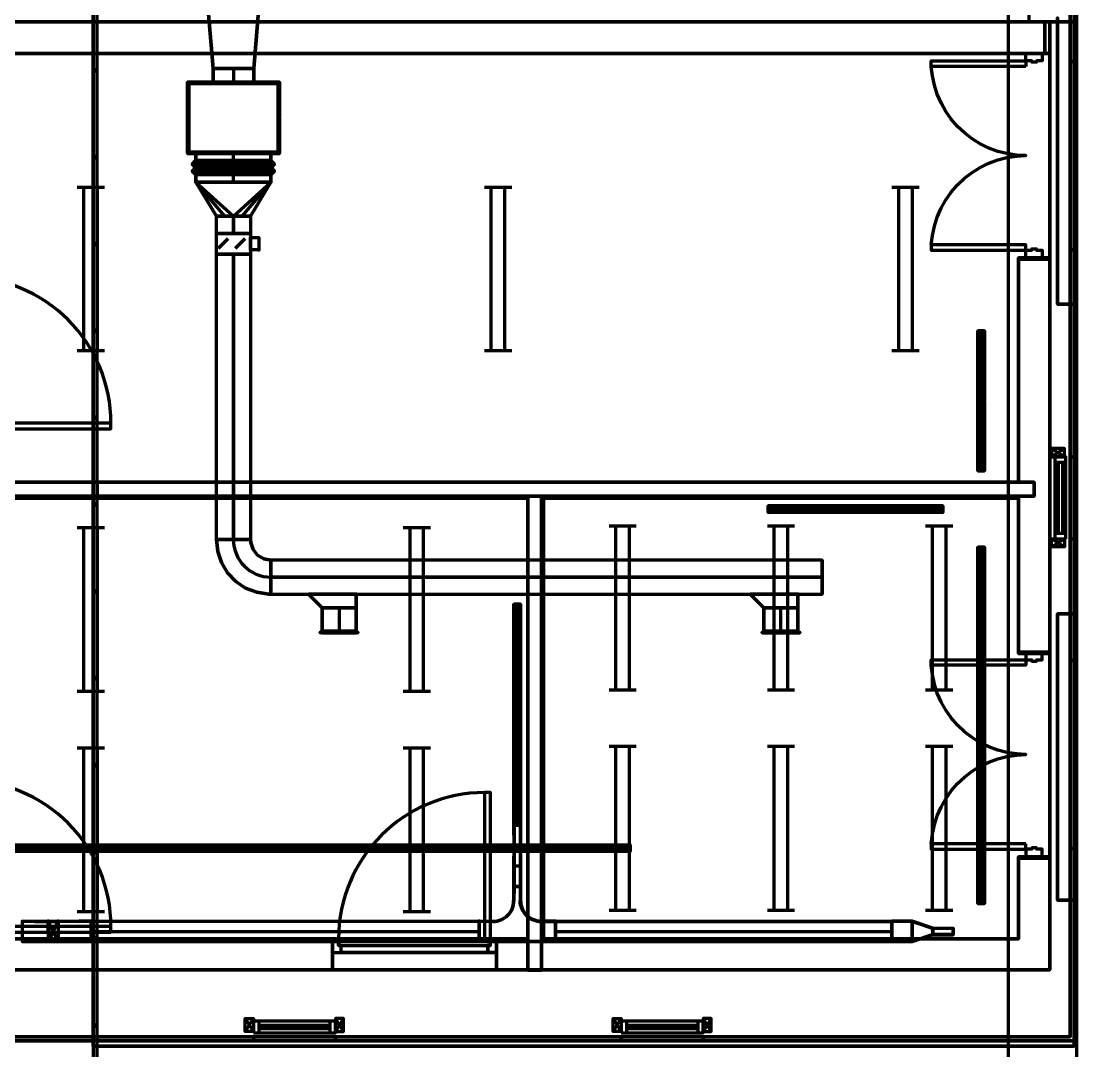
# Model space of a CAD drawing. Extents: x 0 to 1153, y 0 to 816.
# Drawn here: x 867.1 to 917.1, y 584.3 to 633.1 of the extents above; entities that cross this region are included whole.
import ezdxf

# ---------------------------------------------------------------- set-up
doc = ezdxf.new("R2010")
doc.units = 0
doc.header["$MEASUREMENT"] = 0
for name, color, linetype in [('Arch', 7, 'Continuous'), ('Electrical', 7, 'Continuous'), ('Hatch', 7, 'Continuous'), ('HVAC', 7, 'Continuous')]:
    doc.layers.add(name, color=color, linetype=linetype)

msp = doc.modelspace()

# ---------------------------------------------------------------- linework, layer by layer
at = {"layer": 'Arch', "color": 11, "linetype": 'Continuous', "lineweight": 211}
for p, q in [((870.68, 630.703), (870.49, 630.894)), ((870.68, 626.586), (870.49, 626.777)), ((870.68, 622.469), (870.49, 622.66)), ((876.871, 622.808), (876.416, 622.353)), ((877.686, 622.808), (877.221, 622.353)), ((870.68, 618.352), (870.49, 618.543)), ((870.68, 614.236), (870.49, 614.426)), ((915.913, 612.87), (915.913, 612.479)), ((916.982, 608.595), (916.982, 612.479)), ((916.062, 612.225), (916.591, 612.225)), ((916.241, 608.859), (916.241, 612.225)), ((916.421, 612.225), (916.421, 608.859)), ((870.68, 610.119), (870.49, 610.32)), ((915.913, 608.214), (915.913, 608.595)), ((916.062, 608.859), (916.591, 608.859)), ((870.68, 606.002), (870.49, 606.203)), ((870.68, 601.885), (870.49, 602.086)), ((870.68, 597.768), (870.49, 597.969)), ((870.68, 593.661), (870.49, 593.852)), ((870.68, 589.545), (870.49, 589.735)), ((870.68, 585.428), (870.49, 585.618)), ((877.697, 585.851), (878.089, 585.851)), ((878.343, 585.713), (878.343, 585.174)), ((878.343, 585.534), (881.708, 585.534)), ((881.708, 585.713), (881.708, 585.174)), ((882.354, 585.851), (881.973, 585.851)), ((895.128, 585.851), (895.519, 585.851)), ((895.773, 585.713), (895.773, 585.174)), ((895.773, 585.534), (899.139, 585.534)), ((899.139, 585.713), (899.139, 585.174)), ((899.784, 585.851), (899.393, 585.851)), ((881.708, 585.354), (878.343, 585.354)), ((899.139, 585.354), (895.773, 585.354)), ((878.089, 584.782), (881.973, 584.782)), ((895.519, 584.782), (899.393, 584.782))]:
    msp.add_line(p, q, dxfattribs=at)
for points in [[(913.85, 717.391), (913.85, 361.77)], [(917.109, 633.095), (914.855, 633.095), (914.855, 639.889), (917.109, 639.889), (914.855, 639.889), (914.855, 653.468), (917.109, 653.468), (914.855, 653.468), (914.855, 639.889), (914.527, 639.889), (914.527, 653.468), (914.855, 653.468)], [(916.792, 584.983), (916.792, 638.588), (916.792, 584.983)], [(916.982, 638.789), (916.982, 584.528), (916.982, 638.789)], [(916.982, 584.983), (916.982, 638.588), (916.982, 584.983)], [(864.404, 433.673), (864.404, 588.148), (915.829, 588.148), (915.829, 633.095), (917.109, 633.095), (915.829, 633.095), (915.829, 588.148), (864.404, 588.148), (864.404, 389.625), (864.404, 588.148), (864.404, 433.673)], [(864.404, 611.272), (914.337, 611.272), (914.337, 621.845), (915.829, 621.845), (915.829, 631.603), (864.404, 631.603), (915.829, 631.603), (915.829, 621.845), (914.337, 621.845), (914.337, 611.272), (864.404, 611.272)], [(915.395, 631.571), (915.458, 631.603), (915.458, 631.253), (915.194, 631.253), (915.194, 631.19), (914.971, 631.19), (914.971, 631.253), (914.696, 631.253), (914.696, 631.603), (914.76, 631.603)], [(910.209, 622.522), (910.262, 622.977), (910.357, 623.411), (910.495, 623.845), (910.675, 624.268), (910.897, 624.66), (911.151, 625.03), (911.458, 625.369), (911.786, 625.687), (912.146, 625.962), (912.527, 626.195), (912.929, 626.396), (913.363, 626.554), (913.797, 626.671), (914.241, 626.734), (914.696, 626.756), (914.241, 626.777), (913.797, 626.851), (913.363, 626.957), (912.929, 627.115), (912.527, 627.316), (912.146, 627.56), (911.786, 627.835), (911.458, 628.142), (911.151, 628.481), (910.897, 628.851), (910.675, 629.253), (910.495, 629.666), (910.357, 630.1), (910.262, 630.544), (910.209, 630.989)], [(916.982, 631.222), (916.792, 631.222), (916.982, 631.222)], [(914.76, 621.908), (914.696, 621.908), (914.696, 622.522), (910.209, 622.522), (910.209, 622.268), (914.696, 622.268), (914.971, 622.268), (914.971, 622.332), (915.194, 622.332), (915.194, 622.268), (915.458, 622.268), (915.458, 621.908), (915.395, 621.94)], [(864.404, 611.272), (914.337, 611.272), (914.337, 621.908), (914.337, 611.272), (864.404, 611.272)], [(916.982, 622.289), (916.792, 622.289), (916.982, 622.289)], [(871.336, 614.077), (864.404, 614.077)], [(916.527, 612.87), (915.913, 612.479), (916.527, 612.479), (916.527, 612.87), (915.913, 612.87), (916.527, 612.479)], [(916.855, 612.479), (916.982, 612.479), (916.993, 608.595), (916.855, 608.595)], [(864.404, 610.616), (915.077, 610.616), (915.077, 611.272), (915.077, 610.616), (864.404, 610.616)], [(864.404, 611.272), (915.077, 611.272), (864.404, 611.272)], [(870.49, 611.272), (870.49, 610.616), (870.49, 611.272)], [(870.68, 610.616), (870.68, 611.272), (870.68, 610.616)], [(891.73, 610.616), (891.085, 610.616), (891.73, 610.616)], [(916.527, 608.214), (915.913, 608.595), (916.527, 608.595), (916.527, 608.214), (915.913, 608.214), (916.527, 608.595)], [(917.109, 605.028), (916.189, 605.028), (917.109, 605.028)], [(914.76, 603.218), (914.696, 603.218), (914.696, 602.604), (910.209, 602.604), (910.209, 602.858), (914.696, 602.858), (914.971, 602.858), (914.971, 602.795), (915.194, 602.795), (915.194, 602.858), (915.458, 602.858), (915.458, 603.218), (915.395, 603.186)], [(910.209, 594.127), (910.262, 594.582), (910.357, 595.027), (910.495, 595.461), (910.675, 595.873), (910.897, 596.265), (911.151, 596.635), (911.458, 596.985), (911.786, 597.292), (912.146, 597.567), (912.527, 597.81), (912.929, 598.001), (913.363, 598.159), (913.797, 598.276), (914.241, 598.339), (914.696, 598.361), (914.241, 598.392), (913.797, 598.456), (913.363, 598.572), (912.929, 598.731), (912.527, 598.921), (912.146, 599.165), (911.786, 599.44), (911.458, 599.747), (911.151, 600.096), (910.897, 600.467), (910.675, 600.858), (910.495, 601.271), (910.357, 601.705), (910.262, 602.149), (910.209, 602.604)], [(916.982, 602.827), (916.792, 602.827), (916.982, 602.827)], [(915.395, 593.545), (915.458, 593.513), (915.458, 593.873), (915.194, 593.873), (915.194, 593.937), (914.971, 593.937), (914.971, 593.873), (914.696, 593.873), (914.696, 593.513), (914.76, 593.513)], [(916.982, 593.905), (916.792, 593.905), (916.982, 593.905)], [(871.336, 590.211), (864.404, 590.211)], [(889.201, 589.312), (889.201, 589.312), (889.201, 589.312)], [(889.603, 588.984), (889.603, 588.984), (889.603, 588.984)], [(877.697, 585.237), (878.089, 585.851), (878.089, 585.237), (877.697, 585.237), (877.697, 585.851), (878.089, 585.237)], [(882.354, 585.237), (881.973, 585.851), (881.973, 585.237), (882.354, 585.237), (882.354, 585.851), (881.973, 585.237)], [(895.128, 585.237), (895.519, 585.851), (895.519, 585.237), (895.128, 585.237), (895.128, 585.851), (895.519, 585.237)], [(899.784, 585.237), (899.393, 585.851), (899.393, 585.237), (899.784, 585.237), (899.784, 585.851), (899.393, 585.237)], [(870.68, 584.782), (916.982, 584.782), (916.982, 584.983), (916.982, 584.782), (864.404, 584.782)], [(864.404, 584.983), (916.792, 584.983), (864.404, 584.983)], [(881.973, 584.92), (881.973, 584.782), (878.089, 584.782), (878.089, 584.92)], [(899.393, 584.92), (899.393, 584.782), (895.519, 584.782), (895.519, 584.92)], [(864.404, 584.782), (870.49, 584.782)]]:
    msp.add_lwpolyline(points, dxfattribs=at)
at = {"layer": 'Arch', "color": 1, "linetype": 'Continuous', "lineweight": 211}
msp.add_lwpolyline([(917.109, 363.94), (917.109, 714.269), (113.972, 714.269), (113.972, 363.94)], close=True, dxfattribs=at)
at = {"layer": 'Arch', "color": 11, "linetype": 'Continuous', "lineweight": 211}
for points in [[(870.49, 638.588), (870.49, 383.254), (870.68, 383.254), (870.68, 638.789), (870.49, 638.789), (916.982, 638.789), (870.49, 638.789), (870.49, 584.528), (916.982, 584.528), (870.49, 584.528), (870.49, 638.789), (681.905, 638.789), (681.905, 638.588)], [(915.596, 631.603), (915.829, 631.603), (915.829, 633.095), (915.596, 633.095), (915.596, 631.603), (915.596, 633.095), (681.905, 633.095), (681.905, 631.603), (681.905, 633.095), (915.829, 633.095), (915.829, 631.603), (681.905, 631.603)], [(916.189, 619.707), (917.109, 619.707), (916.189, 619.707), (916.189, 633.286)], [(914.696, 630.989), (910.209, 630.989), (910.209, 631.253), (914.696, 631.253)], [(915.829, 621.908), (915.829, 603.218), (914.337, 603.218), (915.829, 603.218), (915.829, 621.908), (914.337, 621.908)], [(916.591, 608.595), (916.591, 612.479), (916.062, 612.479), (916.062, 608.595)], [(916.792, 608.595), (916.982, 608.595), (916.792, 608.595), (916.792, 612.479), (916.982, 612.479), (916.792, 612.479), (916.982, 612.479), (916.982, 608.595), (916.792, 608.595), (916.792, 612.479)], [(864.404, 610.521), (891.085, 610.521), (891.085, 589.629), (864.404, 589.629), (864.404, 610.521), (864.404, 589.629), (864.404, 589.65), (864.404, 589.629), (881.835, 589.629), (864.404, 589.629), (891.085, 589.629), (891.085, 610.521), (891.085, 589.629), (889.603, 589.629), (891.085, 589.629), (891.085, 610.521), (864.404, 610.521), (891.085, 610.521), (864.404, 610.521), (864.404, 597.419)], [(891.73, 588.137), (891.73, 610.616), (891.73, 588.137), (891.085, 588.137), (891.085, 610.616), (891.085, 588.137)], [(891.826, 589.629), (891.826, 610.521), (914.337, 610.521), (914.337, 603.155), (915.829, 603.155), (915.829, 593.45), (914.337, 593.45), (914.337, 589.629), (891.826, 589.629), (914.337, 589.629), (914.337, 593.513), (914.337, 589.629), (914.337, 593.45), (915.829, 593.45), (915.829, 603.155), (914.337, 603.155), (914.337, 610.521), (891.826, 610.521), (891.826, 589.629), (891.826, 610.521), (914.337, 610.521), (914.337, 603.218), (914.337, 610.521), (891.826, 610.521), (891.826, 589.629), (914.337, 589.629)], [(916.189, 591.45), (917.109, 591.45), (916.189, 591.45), (916.189, 605.028)], [(914.696, 594.127), (910.209, 594.127), (910.209, 593.873), (914.696, 593.873)], [(915.829, 593.513), (915.829, 588.148), (915.829, 593.513), (914.337, 593.513)], [(881.835, 588.148), (862.923, 588.148), (864.404, 588.148), (881.835, 588.148), (881.835, 589.629)], [(914.337, 588.148), (889.603, 588.148), (889.603, 589.629), (889.603, 588.148), (914.337, 588.148), (915.829, 588.148)], [(878.089, 585.174), (881.973, 585.174), (881.973, 585.713), (878.089, 585.713)], [(895.519, 585.174), (899.393, 585.174), (899.393, 585.713), (895.519, 585.713)], [(878.089, 584.983), (878.089, 584.782), (878.089, 584.983), (881.973, 584.983), (881.973, 584.782), (881.973, 584.983), (881.973, 584.782), (878.089, 584.782), (878.089, 584.983), (881.973, 584.983)], [(895.519, 584.983), (895.519, 584.782), (895.519, 584.983), (899.393, 584.983), (899.393, 584.782), (899.393, 584.983), (899.393, 584.782), (895.519, 584.782), (895.519, 584.983), (899.393, 584.983)]]:
    msp.add_lwpolyline(points, close=True, dxfattribs=at)
for points in [[(864.404, 613.802), (871.336, 613.802), (871.336, 614.077, 0.414218), (864.404, 620.998)], [(864.404, 589.936), (871.336, 589.936), (871.336, 590.211, 0.414216), (864.404, 597.133)], [(889.042, 596.561), (889.042, 589.629), (889.317, 589.629), (889.317, 596.561), (889.042, 596.561, 0.414212), (882.121, 589.629), (882.121, 589.312), (889.317, 589.312), (889.317, 589.629), (889.603, 589.629), (881.835, 589.629), (881.835, 588.984), (882.237, 588.984), (882.237, 589.312), (882.121, 589.312), (882.121, 589.629), (881.835, 589.629), (881.835, 588.984), (889.603, 588.984), (889.603, 589.629), (889.603, 588.984), (889.201, 588.984), (882.237, 588.984), (882.237, 589.312), (889.201, 589.312), (889.201, 588.984), (889.201, 589.312), (889.317, 589.312), (889.317, 589.629), (882.121, 589.629)]]:
    msp.add_lwpolyline(points, format="xyb", dxfattribs=at)
for p in [(889.201, 589.312), (889.603, 588.984)]:
    msp.add_point(p, dxfattribs=at)
at = {"layer": 'Electrical', "color": 5, "linetype": 'Continuous', "lineweight": 211}
for p, q in [((871.03, 625.253), (869.738, 625.253)), ((870.056, 617.495), (870.056, 625.253)), ((870.701, 617.495), (870.701, 625.253)), ((890.334, 625.253), (889.042, 625.253)), ((889.36, 617.495), (889.36, 625.253)), ((890.005, 617.495), (890.005, 625.253)), ((909.638, 625.253), (908.346, 625.253)), ((908.664, 617.495), (908.664, 625.253)), ((909.32, 617.495), (909.32, 625.253)), ((871.03, 617.495), (869.738, 617.495)), ((890.334, 617.495), (889.042, 617.495)), ((909.638, 617.495), (908.346, 617.495)), ((871.03, 609.113), (869.738, 609.113)), ((870.056, 601.356), (870.056, 609.113)), ((870.701, 601.356), (870.701, 609.113)), ((886.471, 609.113), (885.179, 609.113)), ((885.507, 601.356), (885.507, 609.113)), ((886.153, 601.356), (886.153, 609.113)), ((911.236, 609.187), (909.934, 609.187)), ((910.262, 601.419), (910.262, 609.187)), ((910.907, 601.419), (910.907, 609.187)), ((911.236, 601.419), (909.934, 601.419)), ((871.03, 601.356), (869.738, 601.356)), ((886.471, 601.356), (885.179, 601.356)), ((871.03, 598.667), (869.738, 598.667)), ((870.056, 590.91), (870.056, 598.667)), ((870.701, 590.91), (870.701, 598.667)), ((886.471, 598.667), (885.179, 598.667)), ((885.507, 590.91), (885.507, 598.667)), ((886.153, 590.91), (886.153, 598.667)), ((911.236, 598.741), (909.934, 598.741)), ((910.262, 590.973), (910.262, 598.741)), ((910.907, 590.973), (910.907, 598.741)), ((871.03, 590.91), (869.738, 590.91)), ((886.471, 590.91), (885.179, 590.91)), ((911.236, 590.973), (909.934, 590.973))]:
    msp.add_line(p, q, dxfattribs=at)
at = {"layer": 'Hatch', "color": 5, "linetype": 'Continuous', "lineweight": 211}
for p, q in [((912.569, 611.812), (912.569, 618.448)), ((910.759, 610.002), (902.483, 610.002)), ((896.228, 609.187), (894.937, 609.187)), ((895.255, 601.419), (895.255, 609.187)), ((895.9, 601.419), (895.9, 609.187)), ((903.732, 609.187), (902.441, 609.187)), ((902.758, 601.419), (902.758, 609.187)), ((903.404, 601.419), (903.404, 609.187)), ((912.569, 591.301), (912.569, 608.192)), ((890.588, 595.016), (890.588, 605.494)), ((896.228, 601.419), (894.937, 601.419)), ((903.732, 601.419), (902.441, 601.419)), ((896.228, 598.741), (894.937, 598.741)), ((895.255, 590.973), (895.255, 598.741)), ((895.9, 590.973), (895.9, 598.741)), ((903.732, 598.741), (902.441, 598.741)), ((902.758, 590.973), (902.758, 598.741)), ((903.404, 590.973), (903.404, 598.741)), ((864.341, 593.926), (895.932, 593.926)), ((890.429, 594.053), (890.439, 594.053)), ((896.228, 590.973), (894.937, 590.973)), ((903.732, 590.973), (902.441, 590.973)), ((870.395, 589.978), (888.778, 589.978)), ((892.397, 589.978), (908.336, 589.978))]:
    msp.add_line(p, q, dxfattribs=at)
for points in [[(912.41, 611.812), (912.41, 618.448), (912.431, 611.812), (912.41, 618.448), (912.738, 618.448), (912.431, 618.448), (912.41, 611.812), (912.738, 611.812)], [(912.717, 611.812), (912.717, 618.448), (912.738, 611.812), (912.738, 618.448)], [(910.759, 609.843), (902.483, 609.843), (910.759, 609.854), (902.483, 609.843), (902.483, 610.161), (902.483, 609.854), (910.759, 609.843), (910.759, 610.161)], [(910.759, 610.15), (902.483, 610.15), (910.759, 610.161), (902.483, 610.161)], [(912.41, 591.301), (912.41, 608.192), (912.431, 591.301), (912.41, 608.192), (912.738, 608.192), (912.431, 608.192), (912.41, 591.301), (912.738, 591.301)], [(912.717, 591.301), (912.717, 608.192), (912.738, 591.301), (912.738, 608.192)], [(890.746, 594.053), (890.439, 594.053), (890.429, 595.016), (890.736, 595.016), (890.736, 605.494), (890.746, 595.016), (890.746, 605.494), (890.746, 595.016), (890.429, 595.016), (890.429, 605.494), (890.439, 595.016), (890.429, 605.494), (890.746, 605.494), (890.439, 605.494), (890.429, 595.016), (890.746, 595.016), (890.746, 594.053), (890.439, 594.053), (890.439, 593.079), (890.746, 593.079), (890.746, 593.079), (890.746, 592.106), (890.429, 592.106), (890.439, 592.106), (890.429, 592.106), (890.746, 592.106), (890.746, 592.106), (890.746, 591.428), (890.746, 591.428), (890.736, 591.428), (890.736, 592.106), (890.736, 592.106), (890.746, 593.079), (890.736, 594.053), (890.746, 593.079)], [(890.429, 592.106), (890.429, 593.079), (890.439, 593.079)], [(870.395, 590.455), (888.778, 590.455), (870.395, 590.444), (888.778, 590.455), (888.778, 589.492), (888.778, 589.492), (888.778, 589.502), (888.778, 589.492), (892.397, 589.502), (892.397, 589.502), (888.778, 589.492), (888.778, 590.455), (888.778, 590.455), (888.778, 590.444), (870.395, 590.455), (870.395, 589.492), (870.395, 590.455), (870.395, 589.492)], [(870.395, 589.502), (888.778, 589.502), (870.395, 589.492), (888.778, 589.492)]]:
    msp.add_lwpolyline(points, close=True, dxfattribs=at)
msp.add_lwpolyline([(910.283, 590.116), (909.309, 590.455), (908.336, 590.455), (909.309, 590.455), (909.309, 590.444), (908.336, 590.444), (909.309, 590.455), (909.309, 589.502), (908.336, 589.502), (909.309, 589.502), (909.309, 589.492), (908.336, 589.492), (908.336, 590.455), (908.336, 589.502), (892.397, 589.502), (908.336, 589.492), (892.397, 589.492), (892.397, 590.455), (891.72, 590.455), (892.397, 590.455), (908.336, 590.455), (892.397, 590.444), (908.336, 590.444), (892.397, 590.455), (892.397, 589.492), (892.397, 590.444), (891.715, 590.444, -0.414228), (890.746, 591.428), (890.736, 592.106), (890.736, 595.016), (890.746, 594.053), (890.746, 595.016), (890.429, 595.016), (890.429, 593.079), (890.746, 593.079), (890.746, 592.106), (890.429, 592.106), (890.429, 591.428), (890.429, 592.106), (890.429, 592.106), (890.439, 595.016), (890.439, 592.106), (890.429, 591.428), (890.439, 591.428), (890.439, 592.106), (890.736, 592.106), (890.746, 591.434, 0.414214), (891.715, 590.465, -0.414214), (890.725, 591.434, 0.414228), (891.72, 590.444), (892.397, 590.444), (892.397, 589.492), (888.778, 589.492), (888.778, 590.455), (889.455, 590.444), (888.778, 590.444), (888.778, 590.455), (889.45, 590.444, 0.414228), (890.418, 591.434, -0.414214), (889.45, 590.444, 0.414228), (890.418, 591.434, -0.414214), (889.455, 590.444), (888.778, 590.444), (888.778, 589.502), (892.397, 589.492), (908.336, 589.492), (908.336, 590.455), (908.336, 589.492), (909.309, 589.502), (909.309, 590.444), (910.283, 590.137), (911.246, 590.116), (910.283, 590.116), (910.283, 590.137), (910.283, 589.83), (911.246, 589.83), (910.283, 589.83), (910.283, 589.809), (911.246, 589.809), (910.283, 589.809), (909.309, 589.492), (910.283, 589.83), (910.283, 590.137), (911.246, 590.137), (911.246, 589.809), (911.246, 590.116), (910.283, 590.137), (909.309, 590.455)], format="xyb", close=True, dxfattribs=at)
for points in [[(864.341, 594.085), (895.932, 594.085), (864.341, 594.064), (895.932, 594.085), (895.932, 593.757), (895.932, 594.064), (864.341, 594.085)], [(864.341, 593.778), (895.932, 593.778), (864.341, 593.778), (895.932, 593.757), (864.341, 593.778)], [(867.706, 590.444), (867.124, 590.455), (867.706, 590.444), (868.373, 590.444), (868.352, 589.492), (867.706, 589.502), (867.124, 589.502), (868.373, 589.502), (868.352, 590.455), (867.706, 590.444), (868.839, 590.444), (867.124, 590.455), (867.124, 589.492), (868.839, 589.502), (868.352, 590.455), (870.395, 590.444), (868.839, 590.455), (869.812, 590.444), (868.352, 590.455), (868.352, 589.492), (870.395, 589.492), (868.839, 589.502), (867.706, 589.502)], [(868.839, 590.444), (868.352, 590.455), (868.839, 590.444), (868.352, 590.455), (868.373, 589.502), (868.839, 589.502), (868.373, 589.502), (868.839, 590.444), (868.839, 589.492), (869.812, 589.502), (868.373, 589.502), (868.352, 590.455)], [(869.812, 590.444), (870.395, 590.455), (869.812, 590.455)], [(892.397, 590.455), (892.397, 590.455), (892.397, 590.455)], [(868.373, 589.502), (868.839, 589.502), (868.839, 589.502)], [(869.812, 589.492), (870.395, 589.502), (869.812, 589.502)], [(892.397, 589.492), (892.397, 589.492), (892.397, 589.492)], [(909.309, 589.502), (910.283, 589.83), (909.309, 589.502)]]:
    msp.add_lwpolyline(points, dxfattribs=at)
for p in [(890.429, 592.106), (890.439, 592.106), (890.746, 592.106), (890.429, 591.428), (890.746, 591.428), (868.352, 590.455), (868.373, 590.444), (868.839, 590.455), (868.839, 590.444), (888.778, 590.455), (892.397, 590.455), (868.352, 589.492), (868.373, 589.502), (868.839, 589.502), (868.839, 589.492), (888.778, 589.502), (888.778, 589.492), (892.397, 589.492)]:
    msp.add_point(p, dxfattribs=at)
at = {"layer": 'HVAC', "color": 6, "linetype": 'Continuous', "lineweight": 211}
for p, q in [((877.136, 630.894), (877.136, 630.248)), ((877.136, 626.523), (877.136, 626.861)), ((877.136, 625.496), (877.136, 625.856)), ((882.142, 605.314), (882.142, 604.213)), ((903.086, 604.213), (903.086, 605.314))]:
    msp.add_line(p, q, dxfattribs=at)
for points in [[(875.845, 634.778), (876.173, 630.894), (876.173, 630.248), (876.173, 630.894), (878.099, 630.894), (878.427, 634.778), (878.099, 630.894), (876.173, 630.894), (878.099, 630.894), (878.099, 630.248), (876.173, 630.248), (878.099, 630.248), (878.099, 630.894), (876.173, 630.894), (875.845, 634.778)], [(874.977, 630.121), (874.977, 630.121), (874.956, 630.121)], [(875.094, 630.185), (875.094, 630.185), (875.094, 630.185)], [(879.189, 630.185), (879.189, 630.185), (879.189, 630.185)], [(879.253, 630.121), (879.253, 630.121), (879.253, 630.121)], [(879.316, 630.185), (879.316, 630.185), (879.306, 630.185)], [(879.316, 630.121), (879.316, 630.121), (879.306, 630.121)], [(874.977, 626.988), (874.977, 626.988), (874.956, 626.988)], [(875.094, 626.925), (875.094, 626.925), (875.094, 626.925)], [(879.189, 626.925), (879.189, 626.925), (879.189, 626.925)], [(879.253, 626.988), (879.253, 626.988), (879.253, 626.988)], [(879.316, 626.988), (879.316, 626.988), (879.306, 626.988)], [(876.734, 623.887), (875.358, 625.496), (877.136, 623.887), (877.136, 623.073), (877.136, 623.887), (878.914, 625.496), (875.358, 625.496), (878.914, 625.496), (877.951, 623.887), (877.136, 623.887), (877.951, 623.887), (877.951, 623.073), (877.951, 622.088), (876.332, 622.088), (877.951, 622.088), (877.951, 608.552), (876.332, 608.552), (876.332, 622.088), (876.332, 623.073), (876.332, 623.887), (877.136, 623.887), (876.332, 623.887), (875.358, 625.496), (875.358, 625.856), (878.925, 625.856), (879.083, 626.015), (878.925, 626.195), (879.083, 626.353), (878.914, 626.523), (875.358, 626.523), (875.358, 626.861), (878.914, 626.861), (875.358, 626.861), (875.358, 626.523), (878.914, 626.523), (878.914, 626.861), (878.914, 626.523), (879.083, 626.353), (878.925, 626.184), (875.358, 626.184), (875.199, 626.015), (875.358, 625.856), (875.189, 626.015), (875.348, 626.184), (875.189, 626.353), (875.348, 626.523), (875.199, 626.353), (875.358, 626.195), (878.925, 626.184), (879.083, 626.015), (875.199, 626.015), (879.083, 626.015), (878.925, 625.856), (875.348, 625.856), (878.914, 625.856), (879.083, 626.015), (878.925, 626.184), (875.358, 626.195), (878.914, 626.184), (879.083, 626.353), (875.189, 626.353), (879.083, 626.353), (878.925, 626.523), (875.358, 626.523), (878.914, 626.523), (879.083, 626.353), (878.925, 626.195), (879.083, 626.015), (878.925, 625.856), (875.358, 625.856), (878.925, 625.856), (875.358, 625.856), (875.199, 626.015), (879.083, 626.015), (875.189, 626.015), (875.358, 626.184), (878.925, 626.184), (875.358, 626.184), (878.925, 626.184), (875.358, 626.195), (875.189, 626.015), (875.348, 625.856), (878.914, 625.856), (875.348, 625.856), (878.914, 625.856), (875.358, 625.856), (875.358, 625.496), (876.332, 623.887), (877.951, 623.887), (878.914, 625.496), (877.538, 623.887)], [(877.951, 623.887), (876.332, 623.887), (877.951, 623.887), (878.914, 625.496), (875.358, 625.496), (876.332, 623.887), (875.358, 625.496), (878.914, 625.496), (877.951, 623.887), (876.332, 623.887), (875.358, 625.496), (876.332, 623.887), (877.951, 623.887), (878.914, 625.496), (875.358, 625.496), (878.914, 625.496), (877.951, 623.887), (876.332, 623.887)], [(878.914, 625.856), (878.914, 625.496), (878.914, 625.856)], [(877.951, 622.882), (877.951, 622.882), (877.951, 622.882)], [(876.332, 622.088), (877.951, 622.088), (876.332, 622.088)], [(877.136, 622.088), (877.136, 608.552), (877.136, 622.088)], [(877.951, 622.289), (877.951, 622.289), (877.951, 622.289)], [(905.044, 607.579), (905.044, 605.959), (905.044, 607.579), (878.914, 607.579), (878.914, 605.959), (905.044, 605.959)], [(905.044, 606.774), (878.914, 606.774), (905.044, 606.774)], [(882.957, 605.959), (882.957, 605.959), (882.957, 605.959)], [(903.891, 605.959), (903.891, 605.959), (903.891, 605.959)], [(903.891, 605.314), (903.891, 605.314), (903.891, 605.314)]]:
    msp.add_lwpolyline(points, dxfattribs=at)
for points in [[(879.179, 630.237), (879.189, 630.237), (879.179, 630.237), (879.306, 630.237), (879.179, 630.237), (879.306, 630.237), (879.306, 630.121), (879.306, 630.121), (879.316, 630.248), (879.316, 630.121), (879.316, 630.248), (879.189, 630.248), (879.179, 630.248), (879.316, 630.248), (879.189, 630.237), (879.306, 630.237), (879.306, 630.121), (879.253, 630.121), (879.189, 630.185), (879.189, 630.248), (879.189, 630.185), (879.189, 630.185), (879.253, 630.121), (879.316, 630.121), (879.306, 630.121), (879.316, 630.121), (879.306, 630.237), (879.242, 630.237), (879.306, 630.237), (879.306, 630.185), (879.316, 630.248), (879.316, 630.185), (879.316, 630.185), (879.316, 630.248), (879.242, 630.237), (879.242, 630.248), (879.242, 630.237), (879.242, 630.248), (879.306, 630.237), (879.306, 626.872), (874.956, 626.861), (875.094, 626.872), (875.104, 626.872), (874.956, 626.861), (875.041, 626.861), (875.041, 626.872), (874.977, 626.872), (874.977, 626.925), (874.956, 626.988), (874.977, 626.872), (875.019, 626.988), (875.019, 626.988), (874.956, 626.988), (874.977, 626.872), (875.094, 626.861), (875.104, 626.872), (875.041, 626.861), (875.094, 626.872), (874.977, 626.872), (874.956, 626.988), (875.019, 626.988), (875.094, 626.925), (875.094, 626.861), (874.977, 626.872), (879.306, 626.872), (879.179, 626.872), (879.306, 626.872), (879.316, 626.925), (879.306, 626.925), (879.306, 626.988), (879.306, 626.872), (879.179, 626.872), (879.179, 626.861), (879.316, 626.861), (879.179, 626.861), (879.189, 626.861), (879.179, 626.861), (879.316, 626.861), (879.316, 626.988), (879.316, 626.861), (879.306, 626.988), (879.306, 626.872), (879.189, 626.872), (879.189, 626.925), (879.253, 626.988), (879.316, 626.988), (879.306, 626.872), (879.242, 626.872), (879.306, 626.872), (879.306, 626.925), (879.316, 626.861), (879.242, 626.861), (879.242, 626.872), (879.242, 626.861), (879.242, 626.872), (879.242, 626.861), (879.316, 626.861), (879.316, 626.925), (879.316, 626.925), (879.316, 626.861), (879.179, 626.861), (879.179, 626.872), (875.104, 626.872), (879.189, 626.861), (879.189, 626.861), (879.179, 626.872), (875.104, 626.872), (875.104, 626.861), (879.179, 626.861), (875.094, 626.861), (875.104, 626.861), (875.094, 626.861), (875.094, 626.925), (875.094, 626.925), (875.104, 626.872), (879.179, 626.872), (879.179, 626.861), (879.189, 626.861), (879.189, 626.925), (879.189, 626.925), (879.179, 626.872), (879.179, 626.872), (879.189, 626.861), (875.094, 626.861), (875.094, 626.861), (875.094, 626.925), (879.189, 626.925), (875.094, 626.925), (874.977, 626.988), (874.956, 626.988), (875.019, 626.988), (875.019, 626.988), (874.977, 626.988), (874.977, 630.121), (874.956, 626.988), (874.956, 630.121), (874.956, 626.988), (874.956, 630.121), (875.019, 630.121), (875.019, 630.121), (874.977, 630.121), (874.977, 626.988), (875.019, 626.988), (875.019, 630.121), (875.019, 626.988), (874.956, 626.988), (874.977, 626.872), (874.977, 626.925), (874.977, 626.872), (875.041, 626.872), (875.041, 626.872), (874.956, 626.861), (874.977, 626.925), (874.956, 626.925), (874.977, 626.925), (874.956, 626.925), (874.977, 626.872), (874.956, 626.988), (874.977, 626.988), (874.956, 626.988), (874.956, 630.121), (874.977, 630.121), (874.956, 630.121), (874.977, 630.121), (874.956, 626.988), (874.956, 626.861), (875.041, 626.861), (875.041, 626.872), (875.041, 626.861), (874.956, 626.861), (875.104, 626.861), (875.104, 626.872), (875.104, 626.861), (879.189, 626.861), (879.189, 626.925), (879.253, 626.988), (879.316, 626.988), (879.306, 626.988), (879.306, 630.121), (879.316, 626.988), (879.316, 630.121), (879.306, 626.988), (879.253, 626.988), (879.253, 630.121), (879.306, 630.121), (879.316, 626.988), (879.316, 630.121), (879.253, 630.121), (879.253, 626.988), (879.306, 626.988), (879.316, 626.988), (879.306, 626.988), (879.306, 626.872), (879.306, 630.237), (879.306, 630.185), (879.306, 630.121), (879.316, 626.988), (879.316, 630.121), (879.316, 630.121), (879.316, 630.248), (879.179, 630.237), (875.104, 630.237), (879.179, 630.237), (879.179, 630.237), (875.094, 630.248), (879.189, 630.248), (879.189, 630.248), (875.104, 630.237), (875.104, 630.248), (875.104, 630.237), (879.189, 630.248), (879.189, 630.185), (875.094, 630.185), (875.094, 630.248), (875.094, 630.185), (879.189, 630.185), (879.179, 630.237), (879.179, 630.248), (879.189, 630.248), (879.179, 630.237), (879.179, 630.248), (879.189, 630.248), (875.104, 630.248)], [(875.041, 630.237), (874.977, 630.237), (875.041, 630.237), (875.104, 630.237), (874.977, 630.237), (874.977, 630.121), (874.977, 630.185), (874.956, 630.248), (874.956, 630.121), (874.956, 630.185), (874.977, 630.237), (875.019, 630.121), (875.019, 630.121), (874.956, 630.121), (874.956, 630.248), (875.041, 630.237), (875.104, 630.237), (875.094, 630.248), (875.104, 630.248), (874.956, 630.248), (875.094, 630.237), (875.094, 630.185), (874.977, 630.121), (874.977, 630.237), (875.094, 630.248), (875.094, 630.185), (875.094, 630.185), (875.019, 630.121), (874.956, 630.121), (874.956, 630.248), (875.104, 630.237), (875.104, 630.248), (875.041, 630.237), (874.977, 630.237), (875.041, 630.237), (875.041, 630.237), (875.041, 630.248), (874.977, 630.237), (874.977, 630.185), (874.956, 630.248), (874.977, 630.185), (874.956, 630.185), (874.977, 630.185), (874.956, 630.185), (874.956, 630.248)], [(874.977, 630.237), (874.977, 626.872), (874.977, 630.237), (879.306, 630.237)], [(875.104, 630.237), (875.104, 630.248), (875.104, 630.237)], [(875.104, 626.861), (875.104, 626.872), (875.104, 626.861)], [(875.199, 626.353), (875.358, 626.523), (878.914, 626.523), (875.358, 626.523), (878.914, 626.523), (875.348, 626.523), (878.925, 626.523), (875.348, 626.523), (875.199, 626.353), (875.358, 626.195), (878.925, 626.195), (875.348, 626.184), (875.199, 626.353), (879.083, 626.353)], [(875.358, 625.496), (878.914, 625.496), (878.914, 625.496), (875.358, 625.496)], [(876.332, 623.073), (877.951, 623.073), (876.332, 623.073), (877.951, 623.073)], [(878.343, 622.289), (877.951, 622.289), (877.951, 622.882), (878.343, 622.882), (878.343, 622.289), (877.951, 622.289), (877.951, 622.882), (878.343, 622.882)], [(882.957, 605.314), (882.957, 605.959), (880.692, 605.959), (881.338, 605.314), (882.957, 605.314), (882.957, 605.959), (880.692, 605.959), (881.338, 605.314), (882.957, 605.314), (882.957, 605.314), (882.957, 605.959), (880.692, 605.959), (881.338, 605.314), (882.957, 605.314), (882.957, 605.959), (880.692, 605.959), (881.338, 605.314), (882.957, 605.314), (882.957, 605.314), (882.957, 605.959), (880.692, 605.959), (881.338, 605.314), (882.957, 605.314), (881.338, 605.314), (881.338, 604.213), (881.338, 605.314), (880.692, 605.959), (882.957, 605.959), (882.957, 605.314), (881.338, 605.314), (882.957, 605.314), (882.957, 604.213), (881.338, 604.213), (882.957, 604.213)], [(901.626, 605.959), (903.891, 605.959), (903.891, 605.314), (902.271, 605.314), (901.626, 605.959), (902.271, 605.314), (903.891, 605.314), (903.891, 605.314), (903.891, 605.959), (903.891, 605.959), (901.626, 605.959), (903.891, 605.959), (903.891, 605.314), (902.271, 605.314), (901.626, 605.959), (902.271, 605.314), (903.891, 605.314), (903.891, 605.314), (903.891, 605.959), (903.891, 605.959), (901.626, 605.959), (903.891, 605.959), (903.891, 605.314), (902.271, 605.314), (901.626, 605.959), (902.271, 605.314), (903.891, 605.314), (903.891, 605.959)], [(902.271, 604.213), (903.891, 604.213), (902.271, 604.213), (903.891, 604.213), (903.891, 604.139), (903.891, 604.213), (903.891, 604.139), (902.271, 604.139), (903.891, 604.16), (903.975, 604.16), (903.891, 604.139), (903.891, 604.16), (903.891, 604.139), (903.891, 604.213), (903.891, 604.16), (903.891, 604.213), (903.891, 604.16), (903.891, 604.213), (902.271, 604.213), (902.271, 604.139), (902.271, 604.213), (902.271, 604.16), (902.197, 604.16), (902.271, 604.139), (902.271, 604.16), (902.271, 604.139), (902.197, 604.139), (902.197, 604.16), (902.197, 604.139), (902.271, 604.139), (902.271, 604.213), (902.271, 604.16), (902.271, 604.213), (902.271, 604.16), (903.891, 604.16), (902.271, 604.16), (903.891, 604.16), (902.271, 604.139), (903.891, 604.139), (903.975, 604.139), (903.975, 604.16), (903.975, 604.139), (903.891, 604.139), (902.271, 604.16), (902.271, 604.213), (903.891, 604.213), (902.271, 604.213), (903.891, 604.213), (903.891, 605.314), (903.891, 604.213), (902.271, 604.213), (903.891, 604.213), (902.271, 604.213), (902.271, 605.314), (903.891, 605.314), (902.271, 605.314)], [(881.338, 604.16), (882.957, 604.16), (881.338, 604.16), (882.957, 604.16), (881.338, 604.139), (882.957, 604.139), (882.957, 604.213), (882.957, 604.139), (882.957, 604.213), (882.957, 604.139), (881.338, 604.139), (881.338, 604.213), (881.338, 604.139), (881.338, 604.213), (881.338, 604.16), (881.253, 604.16), (881.338, 604.139), (881.338, 604.16), (881.338, 604.139), (881.253, 604.139), (881.253, 604.16), (881.253, 604.139), (881.338, 604.16), (881.338, 604.213), (881.338, 604.16), (881.338, 604.213)], [(883.031, 604.16), (882.957, 604.16), (883.031, 604.139), (883.031, 604.16), (883.031, 604.139), (882.957, 604.139), (882.957, 604.213), (882.957, 604.16), (882.957, 604.213), (881.338, 604.213), (882.957, 604.213), (881.338, 604.213), (882.957, 604.213), (882.957, 604.16), (881.338, 604.16), (882.957, 604.16), (881.338, 604.16), (882.957, 604.139), (881.338, 604.139), (882.957, 604.139)], [(882.957, 604.213), (881.338, 604.213), (882.957, 604.213), (881.338, 604.213)], [(903.891, 604.16), (902.271, 604.16), (903.891, 604.16), (902.271, 604.16)]]:
    msp.add_lwpolyline(points, close=True, dxfattribs=at)
msp.add_lwpolyline([(877.136, 608.552), (877.951, 608.552), (876.332, 608.552), (877.136, 608.552), (877.951, 608.552), (877.962, 608.415), (878.067, 608.087), (878.279, 607.822), (878.575, 607.642), (878.914, 607.579), (878.914, 606.774), (878.914, 605.959), (878.808, 605.97), (878.247, 606.055), (877.718, 606.256), (877.252, 606.573), (876.861, 606.975), (876.575, 607.462), (876.395, 607.991), (876.332, 608.552), (877.951, 608.552), (877.962, 608.415), (878.067, 608.087), (878.279, 607.822), (878.575, 607.642), (878.914, 607.579), (878.914, 605.959), (878.914, 606.774), (878.914, 607.579), (878.914, 605.959), (878.808, 605.97), (878.247, 606.055), (877.718, 606.256), (877.252, 606.573), (876.861, 606.975), (876.575, 607.462), (876.395, 607.991), (876.332, 608.552), (877.136, 608.552), (877.951, 608.552), (876.332, 608.552), (876.395, 607.991), (876.575, 607.462), (876.861, 606.975), (877.252, 606.573), (877.718, 606.256), (878.247, 606.055), (878.808, 605.97), (878.914, 605.959), (878.914, 607.579), (878.575, 607.642), (878.279, 607.822), (878.067, 608.087), (877.962, 608.415), (877.951, 608.552), (876.332, 608.552), (877.136, 608.552, 0.41421), (878.914, 606.774), (878.914, 607.579), (878.914, 605.959), (878.914, 606.774)], format="xyb", dxfattribs=at)
for p in [(875.019, 630.121), (875.019, 630.121), (875.094, 630.248), (875.094, 630.185), (875.094, 630.185), (879.189, 630.248), (879.189, 630.185), (879.189, 630.185), (879.253, 630.121), (879.253, 630.121), (875.019, 626.988), (875.019, 626.988), (875.094, 626.925), (875.094, 626.925), (879.189, 626.925), (879.189, 626.925), (879.253, 626.988), (879.253, 626.988), (875.094, 626.861), (878.914, 626.523), (879.189, 626.861), (875.358, 625.856), (875.358, 625.496), (878.914, 625.856), (878.914, 625.496), (877.951, 622.882), (877.951, 622.289), (878.343, 622.289), (882.957, 605.959), (903.891, 605.959), (903.891, 605.959), (903.891, 605.959), (882.957, 605.314), (882.957, 605.314), (882.957, 605.314), (903.891, 605.314), (903.891, 605.314), (903.891, 605.314)]:
    msp.add_point(p, dxfattribs=at)

doc.saveas('drawing.dxf')
